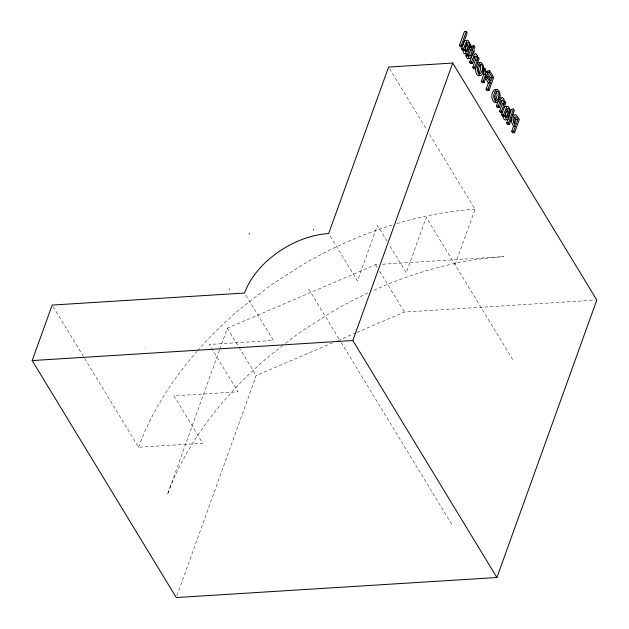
<?xml version="1.0" encoding="UTF-8"?>
<svg xmlns="http://www.w3.org/2000/svg" width="629" height="629" viewBox="0 0 629 629"><rect width="100%" height="100%" fill="white"/><g stroke="black" fill="none" stroke-linecap="round" stroke-linejoin="round"><path stroke-width="0.47" stroke-dasharray="3.15 2.36" d="M219.419 350.251L167.432 494.661A292.359 190.383 -31.3 0 1 269.086 356.211L282.657 345.714M219.749 349.331L227.368 328.173L375.607 264.667L378.54 264.479M176.93 595.71L256.184 375.576L332.544 342.852M455.074 264.746L475.052 209.253L428.774 133.136M285.652 343.395L299.074 333L331.192 312.283A292.359 190.383 -31.3 0 1 368.413 292.744M337.938 340.548L355.904 332.851M356.808 332.466L404.423 312.063L594.861 300.159M382.463 264.235L503.868 256.648A292.359 190.383 -31.3 0 0 371.951 291.125M84.711 358.601L138.616 447.258L202.742 443.248L173.926 395.853L238.061 391.843L209.245 344.448L273.371 340.438L245.066 293.877M389.618 68.726L426.745 129.786M512.706 359.536L426.258 217.343L406.279 272.837L389.092 244.571M387.063 241.245L377.463 225.441L357.484 280.935L329.675 235.199M375.607 264.667L377.628 267.993M379.649 271.319L404.423 312.063M308.69 289.033L340.761 341.791M341.272 342.624L452.77 526.025M227.368 328.173L238.485 346.469M238.996 347.302L256.184 375.576M145.11 348.458L145.401 348.93M53.182 306.74L84.2 357.759M138.616 447.258A292.359 190.383 -31.3 0 1 196.846 351.462M197.49 350.73A292.359 190.383 -31.3 0 1 240.27 308.815L270.258 285.605L302.376 264.88A292.359 190.383 -31.3 0 1 392.983 224.726M396.695 223.594A292.359 190.383 -31.3 0 1 475.052 209.253"/><path stroke-width="0.94" d="M475.689 67.751C475.359 70.487 475.618 74.332 478.378 75.7L479.479 75.315M511.353 117.426L511.33 121.664L513.484 126.437L511.715 131.351L512.627 132.845L514.546 132.727L519.295 119.534L516.472 115.201L514.947 114.604C511.644 117.521 513.099 123.127 515.41 126.311L513.641 131.233L514.546 132.727M465.798 51.091L465.877 48.755L464.98 46.467M505.889 117.025L505.74 113.92M32.189 360.559L52.168 305.065L244.555 293.043A73.09 47.592 -31.3 0 1 328.668 233.54L388.604 67.059L452.731 63.049L596.811 300.033L496.918 577.508L176.269 597.55L32.189 360.559L352.838 340.517L496.918 577.508M352.838 340.517L452.731 63.049M459.429 45.359L464.399 31.568L466.317 31.45L467.182 32.873L462.221 46.656L460.294 46.774L459.429 45.359L461.356 45.233L462.221 46.656M461.356 45.233L466.317 31.45M466.238 42.866C471.436 54.794 469.839 38.385 466.655 43.59C471.687 47.466 467.001 61.115 464.697 49.046L464.312 50.1L462.394 50.218L461.529 48.803L464.312 41.231L465.059 40.39L465.908 40.476M464.312 50.1L463.455 48.685L466.985 40.264L468.259 40.696L470.028 43.621L470.61 45.044L470.005 46.735M468.825 58.293L467.834 58.788L466.789 57.766L465.932 55.902L466.474 54.409C471.774 54.865 468.44 60.581 472.481 49.982L470.893 47.364L471.388 45.98L472.977 48.598L474.007 45.752L472.08 45.87L471.569 47.293M468.432 55.942L470.555 50.1L468.967 47.482L469.462 46.098M474.007 45.752L474.871 47.175L473.841 50.021L474.431 50.98L473.928 52.364L473.346 51.397L471.066 57.624L470.091 58.686L469.061 58.143L467.858 55.784L468.393 54.291M474.557 56.563A3.743 1.785 86.4 0 1 475.099 57.994L475.461 59.952L472.804 67.342L473.668 68.765L475.587 68.647L474.722 67.224L477.387 59.834L477.026 57.868A3.743 1.785 86.4 0 0 476.177 56.012C473.558 55.635 473.936 62.043 472.418 63.427L470.492 63.545L469.627 62.122L472.277 54.888L472.992 53.842L474.14 53.74M472.418 63.427L471.553 62.004L474.195 54.762L475.681 53.465L477.207 55.25L477.891 58.426L478.284 57.325L479.149 58.749L475.587 68.647M482.647 70.527L483.843 74.316L481.311 81.345L482.176 82.769L484.102 82.643L483.237 81.22L485.761 74.198L484.299 70.063L484.92 68.325L482.993 68.443M489.496 79.836L490.298 77.603L487.105 72.359L487.672 70.802L489.598 70.676L493.694 77.422L488.945 90.615L487.019 90.733L486.107 89.232L488.395 82.879L485.344 77.854L487.263 77.737L490.321 82.761L488.033 89.114L488.945 90.615M484.102 82.643L487.664 72.752L486.799 71.329L486.272 72.799L484.92 68.325M485.902 76.298L487.829 76.18L490.879 81.204L492.224 77.485L489.032 72.241L489.598 70.676M487.263 77.737L487.829 76.18M501.297 100.546A3.743 1.785 86.4 0 1 501.84 101.969L502.201 103.934L499.536 111.325L500.401 112.74L502.327 112.622L501.462 111.199L504.12 103.816L503.766 101.851A3.743 1.785 86.4 0 0 502.909 99.987C500.299 99.61 500.668 106.018 499.151 107.402L497.224 107.52L496.36 106.097L498.679 99.681M499.151 107.402L498.286 105.979L500.936 98.745L502.414 97.44L503.939 99.225L504.631 102.401L505.024 101.308L505.889 102.731L501.62 114.745L502.477 116.153L504.403 116.035L504.78 114.981C507.084 127.05 511.778 113.401 506.746 109.525C509.883 104.217 511.338 120.304 506.84 109.54M504.403 116.035L503.538 114.62L507.068 106.199L508.342 106.639L510.119 109.556L510.701 110.979L510.088 112.67M506.62 122.97L511.581 109.179L513.508 109.061L514.373 110.484L509.404 124.267L507.485 124.393L506.62 122.97L508.539 122.844L509.404 124.267M508.539 122.844L513.508 109.061M514.656 123.182L515.922 119.667L514.412 117.364M517.848 119.541L515.945 124.817C514.294 122.655 513.115 118.952 515.34 116.813L516.33 117.246L517.848 119.541L515.922 119.667M504.057 107.976L505.142 106.325L506.416 106.757M499.009 98.863L499.725 97.825L500.881 97.715M479.007 73.31L480.029 71.368L480.698 67.908A2.972 1.415 86.4 0 0 480.289 65.841L479.652 64.795M495.369 100.239L496.399 98.289L497.059 94.83A2.972 1.415 86.4 0 0 496.658 92.762L496.022 91.716M477.285 63.332L478.347 62.452L479.447 62.625M466.073 53.717C464.108 55.313 463.046 51.476 462.905 50.053M495.849 102.236L494.748 102.621C490.589 100.027 490.974 91.402 495.267 89.334L495.817 89.546M512.509 115.005L513.571 114.706M505.818 119.966C503.805 120.54 503.279 117.403 502.988 115.988M468.967 47.482L470.893 47.364M461.529 48.803L463.455 48.685M470.555 50.1L472.481 49.982M465.932 55.902L467.858 55.784M475.461 59.952L477.387 59.834M469.627 62.122L471.553 62.004M472.804 67.342L474.722 67.224M482.372 70.181L484.299 70.063M487.105 72.359L489.032 72.241M483.843 74.316L485.761 74.198M490.298 77.603L492.224 77.485M481.311 81.345L483.237 81.22M488.395 82.879L490.321 82.761M486.107 89.232L488.033 89.114M502.201 103.934L504.12 103.816M496.36 106.097L498.286 105.979M499.536 111.325L501.462 111.199M501.62 114.745L503.538 114.62M513.484 126.437L515.41 126.311M511.715 131.351L513.641 131.233M466.474 54.409L466.734 55.163M313.328 229.451L313.619 229.923M249.202 233.461L249.493 233.933M229.223 288.955L229.506 289.426M467.921 49.424L467.394 51.609L466.592 51.664L465.193 47.662L466.183 44.918L467.921 49.424M508.004 115.359L507.477 117.544L506.675 117.599L505.276 113.597L506.266 110.853L508.004 115.359M478.527 69.276L478.889 72.138L479.872 73.459L480.572 73.467L481.956 71.25L482.616 67.79A2.972 1.415 86.4 0 0 482.207 65.723L481.578 64.677A2.948 1.407 86.4 0 0 480.54 64.37L479.149 66.635L478.527 69.276M494.889 96.198L495.259 99.06L496.242 100.381L496.941 100.388L498.325 98.171L498.986 94.712A2.972 1.415 86.4 0 0 498.577 92.644L497.94 91.598A2.948 1.407 86.4 0 0 496.91 91.291L495.518 93.556L494.889 96.198M483.607 69.033C483.253 71.297 482.978 74.969 480.304 75.582C476.145 72.98 476.53 64.362 480.823 62.295L482.891 64.598A5.197 2.477 86.4 0 1 483.607 67.822L483.607 69.033M499.976 95.954C499.615 98.218 499.34 101.89 496.674 102.503C492.515 99.901 492.9 91.284 497.193 89.216L499.261 91.52A5.197 2.477 86.4 0 1 499.969 94.743L499.976 95.954"/></g></svg>
